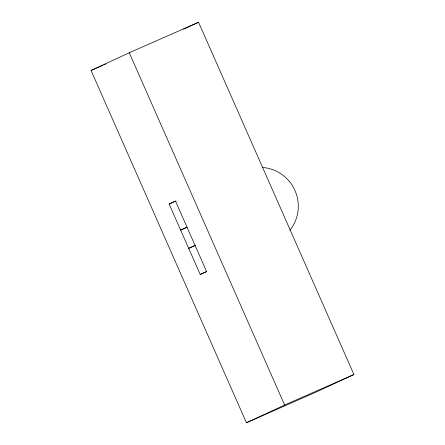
<?xml version="1.0" encoding="UTF-8"?>
<svg xmlns="http://www.w3.org/2000/svg" width="445" height="445" viewBox="0 0 445 445"><rect width="100%" height="100%" fill="white"/><g stroke="black" fill="none" stroke-linecap="round" stroke-linejoin="round"><path stroke-width="0.67" d="M91.069 70.471L129.267 52.76L198.559 22.25L353.931 374.529L315.733 392.24L246.441 422.75L91.069 70.471L102.511 65.437M183.535 29.22L198.559 22.25M169.133 204.005L175.497 201.051L206.575 271.506L200.206 274.459L169.133 204.005L176.059 200.951M187.017 227.161L180.648 230.115L186.933 227.345M195.055 245.395L188.691 248.349L195.605 245.306M246.441 422.75L284.639 405.033L353.931 374.529M103.78 64.875L105.688 64.035M200.206 274.459L206.508 271.684M129.267 52.76L284.639 405.033M262.227 167.454A38.504 37.858 65.1 0 1 294.979 190.516A38.504 37.858 65.1 0 1 289.912 230.221"/></g></svg>
